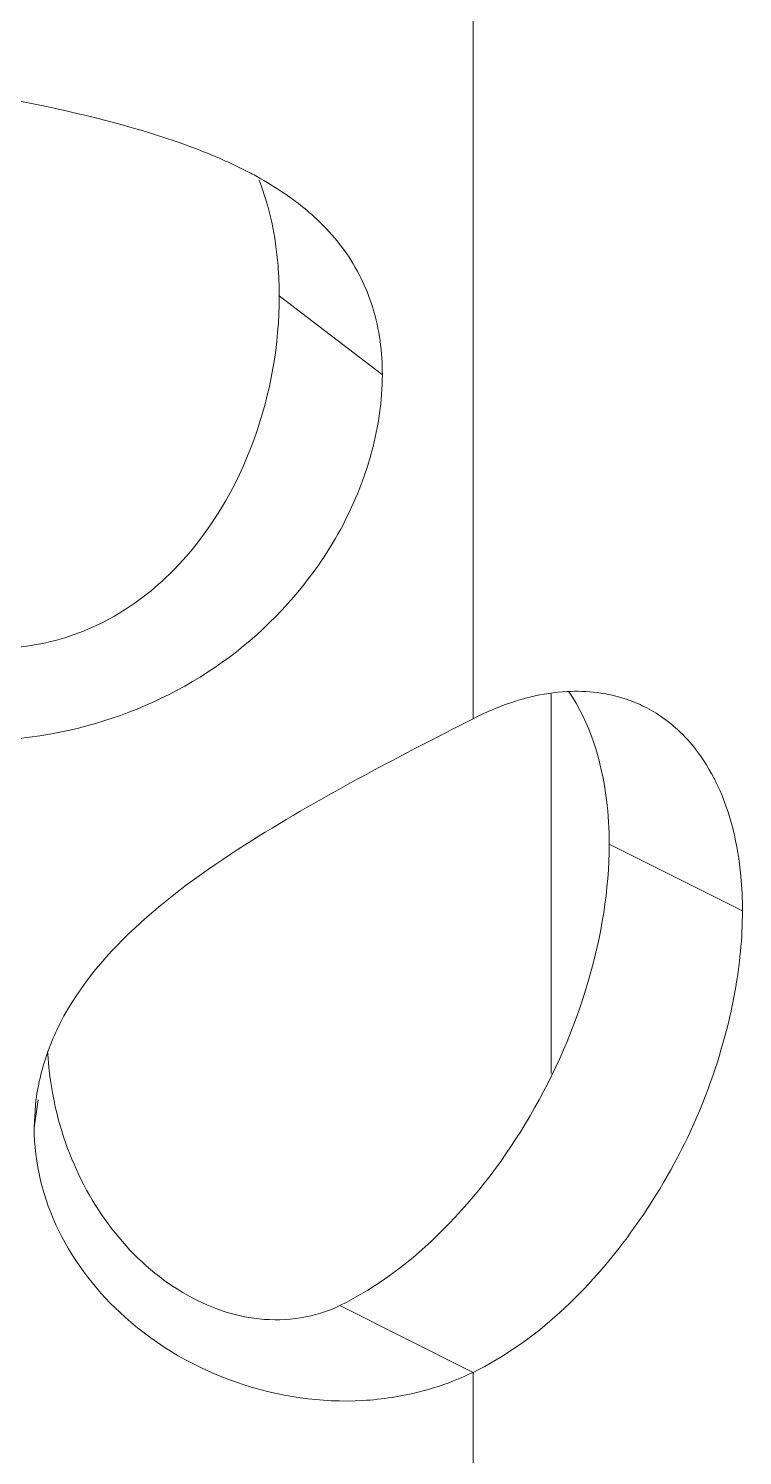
# Model space of a CAD drawing. Header units: millimetres. Extents: x 1177 to 4147, y 93 to 2194.
# Drawn here: x 2702.07 to 2706.04, y 742.82 to 750.76 of the extents above; entities that cross this region are included whole.
import ezdxf

# ---------------------------------------------------------------- set-up
doc = ezdxf.new("R2010")
doc.units = ezdxf.units.MM
doc.header["$LTSCALE"] = 0.1
doc.layers.get('0').update_dxf_attribs({"lineweight": 13})
doc.layers.add('标注', color=251, linetype='Continuous', lineweight=9)

# ---------------------------------------------------------------- blocks, each defined once
blk = doc.blocks.new('02')
for p, q in [((4632.76, 658.29), (4632.76, 664.344)), ((4632.76, 647.04), (4632.76, 653.094))]:
    blk.add_line(p, q)
at = {"layer": '标注'}
for p, q in [((4631.219, 661.652), (4632.039, 661.024)), ((4633.383, 655.469), (4633.383, 658.488)), ((4633.843, 657.294), (4634.903, 656.764)), ((4629.284, 655.262), (4629.27, 655.039)), ((4629.301, 655.26), (4629.27, 655.039)), ((4631.7, 653.625), (4632.76, 653.094))]:
    blk.add_line(p, q, dxfattribs=at)
blk.add_arc((4631.209, 654.984), 1.946, 154.753, 159.9756, dxfattribs=at)
for points, knots in [([(4630.617, 662.799), (4630.361, 662.9), (4629.819, 663.064), (4628.729, 663.296), (4627.896, 663.417), (4627.348, 663.454)], [0, 0, 0, 0, 0.246985, 0.506558, 1, 1, 1, 1]), ([(4631.072, 662.584), (4631.037, 662.604), (4630.889, 662.684), (4630.735, 662.752), (4630.617, 662.799)], [0, 0, 0, 0, 0.243279, 1, 1, 1, 1]), ([(4631.219, 661.652), (4631.219, 661.733), (4631.207, 662.045), (4631.143, 662.356), (4631.06, 662.572)], [0, 0, 0, 0, 0.25883, 1, 1, 1, 1]), ([(4631.571, 662.21), (4631.536, 662.246), (4631.383, 662.388), (4631.209, 662.506), (4631.072, 662.584)], [0, 0, 0, 0, 0.242896, 1, 1, 1, 1]), ([(4632.039, 661.024), (4632.039, 661.204), (4631.993, 661.556), (4631.837, 661.875), (4631.738, 662.012)], [0, 0, 0, 0, 0.516274, 1, 1, 1, 1]), ([(4628.091, 659.105), (4628.266, 658.998), (4628.66, 658.845), (4629.293, 658.844), (4629.891, 659.06), (4630.554, 659.572), (4631.079, 660.468), (4631.219, 661.267), (4631.219, 661.652)], [0, 0, 0, 0, 0.126239, 0.253462, 0.381711, 0.510421, 0.762592, 1, 1, 1, 1]), ([(4631.892, 660.212), (4631.916, 660.28), (4631.998, 660.543), (4632.039, 660.82), (4632.039, 661.024)], [0, 0, 0, 0, 0.259472, 1, 1, 1, 1]), ([(4631.423, 659.367), (4631.474, 659.431), (4631.663, 659.693), (4631.812, 659.985), (4631.892, 660.212)], [0, 0, 0, 0, 0.253493, 1, 1, 1, 1]), ([(4629.554, 658.2), (4629.917, 658.282), (4630.624, 658.566), (4631.193, 659.074), (4631.423, 659.367)], [0, 0, 0, 0, 0.500039, 1, 1, 1, 1]), ([(4633.22, 658.464), (4633.182, 658.455), (4633.024, 658.411), (4632.871, 658.347), (4632.76, 658.29)], [0, 0, 0, 0, 0.240401, 1, 1, 1, 1]), ([(4634.124, 658.386), (4634.078, 658.409), (4633.883, 658.491), (4633.666, 658.516), (4633.507, 658.507)], [0, 0, 0, 0, 0.244197, 1, 1, 1, 1]), ([(4633.843, 657.294), (4633.843, 657.411), (4633.82, 657.833), (4633.692, 658.259), (4633.519, 658.511)], [0, 0, 0, 0, 0.277223, 1, 1, 1, 1]), ([(4634.483, 658.106), (4634.457, 658.135), (4634.352, 658.245), (4634.225, 658.335), (4634.124, 658.386)], [0, 0, 0, 0, 0.255757, 1, 1, 1, 1]), ([(4627.836, 658.258), (4627.973, 658.217), (4628.535, 658.085), (4629.131, 658.105), (4629.554, 658.2)], [0, 0, 0, 0, 0.247904, 1, 1, 1, 1]), ([(4632.76, 658.29), (4632.143, 657.976), (4631.2, 657.489), (4630.058, 656.679), (4629.594, 656.121), (4629.449, 655.814)], [0, 0, 0, 0, 0.495433, 0.757141, 1, 1, 1, 1]), ([(4634.703, 657.765), (4634.688, 657.796), (4634.627, 657.917), (4634.549, 658.03), (4634.483, 658.106)], [0, 0, 0, 0, 0.259078, 1, 1, 1, 1]), ([(4634.903, 656.764), (4634.903, 656.856), (4634.888, 657.197), (4634.81, 657.539), (4634.703, 657.765)], [0, 0, 0, 0, 0.270179, 1, 1, 1, 1]), ([(4631.7, 653.625), (4632.004, 653.773), (4632.586, 654.222), (4633.258, 655.119), (4633.716, 656.171), (4633.843, 656.929), (4633.843, 657.294)], [0, 0, 0, 0, 0.229092, 0.487552, 0.752826, 1, 1, 1, 1]), ([(4634.797, 655.898), (4634.814, 655.971), (4634.874, 656.256), (4634.903, 656.548), (4634.903, 656.764)], [0, 0, 0, 0, 0.259711, 1, 1, 1, 1]), ([(4632.76, 653.094), (4633.263, 653.34), (4634.147, 654.199), (4634.654, 655.294), (4634.797, 655.898)], [0, 0, 0, 0, 0.474199, 1, 1, 1, 1]), ([(4629.27, 655.039), (4629.27, 654.758), (4629.414, 654.183), (4629.778, 653.725), (4629.993, 653.533)], [0, 0, 0, 0, 0.492878, 1, 1, 1, 1]), ([(4629.536, 654.875), (4629.62, 654.648), (4629.853, 654.217), (4630.379, 653.72), (4631.037, 653.461), (4631.505, 653.53), (4631.7, 653.625)], [0, 0, 0, 0, 0.26133, 0.51967, 0.766766, 1, 1, 1, 1]), ([(4629.993, 653.533), (4630.252, 653.301), (4630.86, 652.952), (4631.552, 652.852), (4631.885, 652.87)], [0, 0, 0, 0, 0.510314, 1, 1, 1, 1]), ([(4631.885, 652.87), (4631.962, 652.875), (4632.263, 652.906), (4632.559, 652.995), (4632.76, 653.094)], [0, 0, 0, 0, 0.256926, 1, 1, 1, 1])]:
    blk.add_open_spline(points, degree=3, knots=knots, dxfattribs=at)
for points in [[(4631.738, 662.012), (4631.688, 662.082), (4631.632, 662.148), (4631.571, 662.21)], [(4633.507, 658.507), (4633.411, 658.502), (4633.314, 658.487), (4633.22, 658.464)], [(4629.381, 655.65), (4629.335, 655.525), (4629.302, 655.394), (4629.285, 655.262)], [(4629.377, 655.645), (4629.391, 655.383), (4629.445, 655.12), (4629.536, 654.875)]]:
    blk.add_open_spline(points, degree=3, dxfattribs=at)

msp = doc.modelspace()

# ---------------------------------------------------------------- block references
at = {"xscale": 0.7, "yscale": 0.7, "zscale": 0.7}
msp.add_blockref('02', (-538.3909, 286.1124), dxfattribs=at)

doc.saveas('drawing.dxf')
